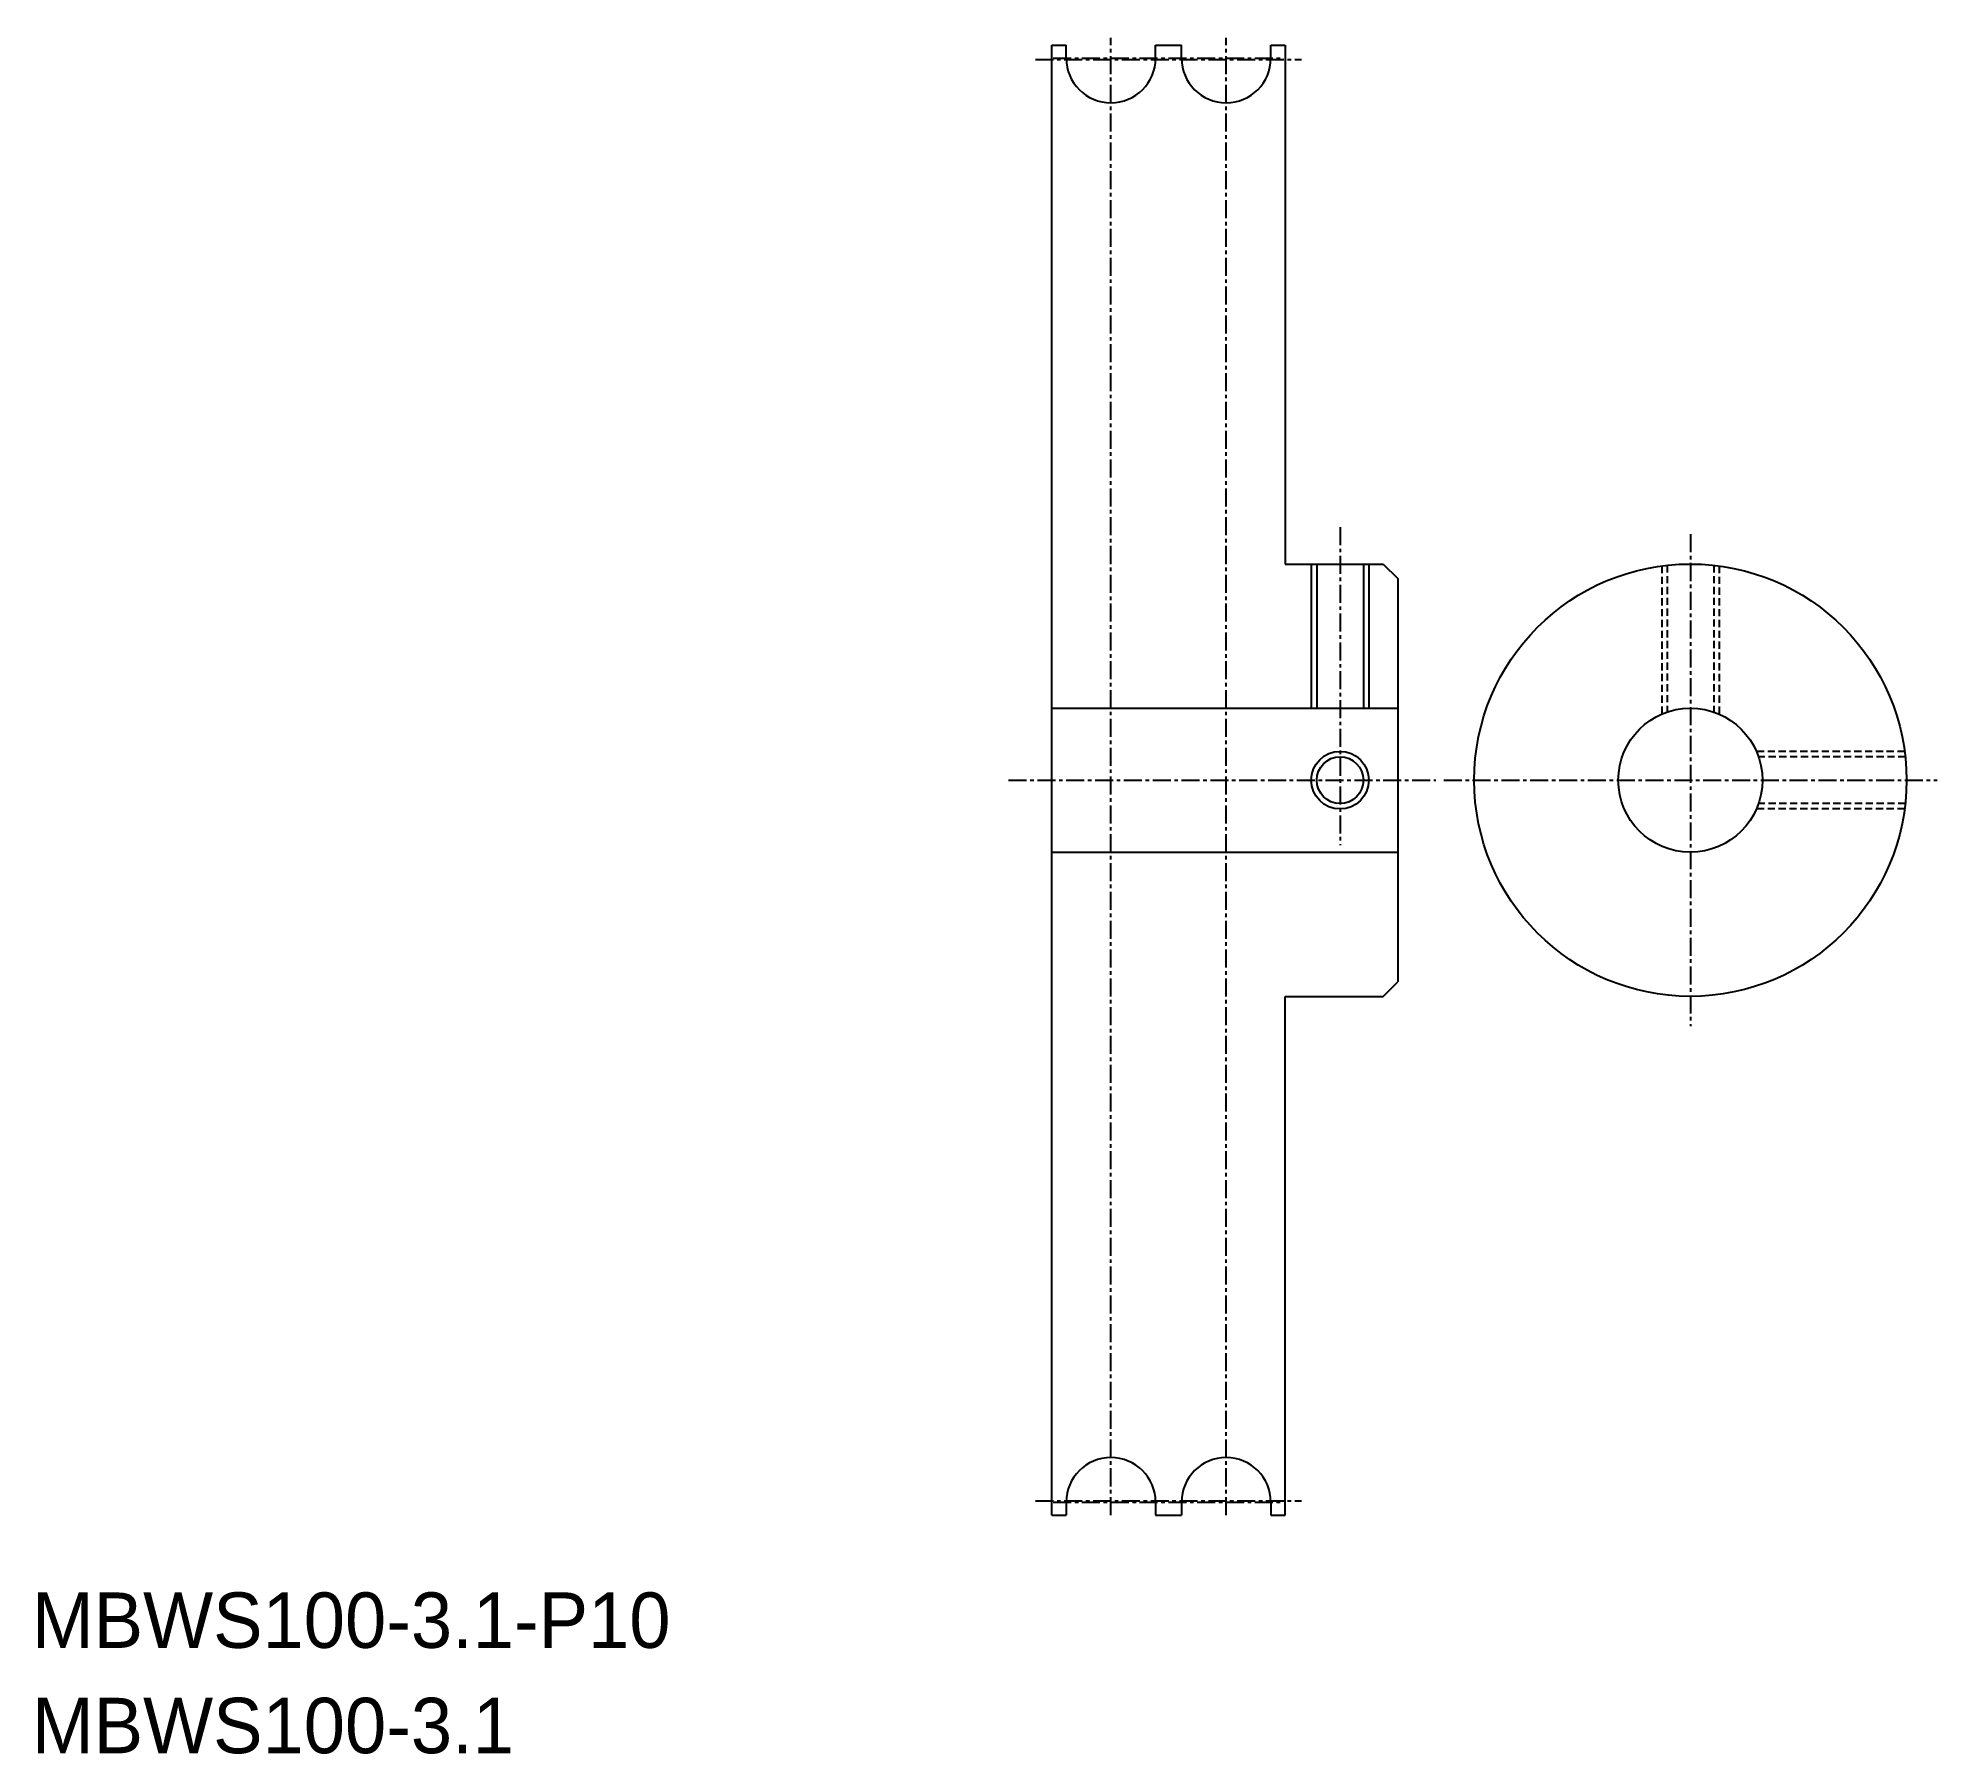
# Model space of a CAD drawing. Extents: x -22 to 110, y -40 to 79.
import ezdxf

# ---------------------------------------------------------------- set-up
doc = ezdxf.new("R2010")
doc.units = 0
doc.linetypes.add('CENTER', pattern=[2, 1.25, -0.25, 0.25, -0.25])
doc.linetypes.add('DASHED', pattern=[0.75, 0.5, -0.25])
doc.layers.get('0').update_dxf_attribs({"linetype": 'CONTINUOUS'})
doc.layers.add('CENTER', color=1, linetype='CENTER')

msp = doc.modelspace()

# ---------------------------------------------------------------- linework, layer by layer
at = {"color": 7, "linetype": 'CONTINUOUS'}
for p, q in [((48.32, -23.27), (48.32, 78.73)), ((48.32, 78.73), (49.32, 78.73)), ((49.32, 77.83), (49.32, 78.73)), ((55.52, 77.83), (55.52, 78.73)), ((55.52, 78.73), (57.32, 78.73)), ((57.32, 77.83), (57.32, 78.73)), ((63.52, 78.73), (64.52, 78.73)), ((63.52, 77.83), (63.52, 78.73)), ((64.52, 78.73), (64.52, 42.73)), ((64.52, 42.73), (71.32, 42.73)), ((66.7, 42.73), (66.7, 32.73)), ((69.94, 42.73), (69.94, 32.73)), ((71.32, 42.73), (72.32, 41.73)), ((72.32, 41.73), (72.32, 13.73)), ((48.32, 32.73), (72.32, 32.73)), ((48.32, 22.73), (72.32, 22.73)), ((71.32, 12.73), (72.32, 13.73)), ((64.52, 12.73), (71.32, 12.73)), ((64.52, -23.27), (64.52, 12.73)), ((49.32, -22.37), (49.32, -23.27)), ((55.52, -22.37), (55.52, -23.27)), ((57.32, -22.37), (57.32, -23.27)), ((63.52, -22.37), (63.52, -23.27)), ((48.32, -23.27), (49.32, -23.27)), ((55.52, -23.27), (57.32, -23.27)), ((63.52, -23.27), (64.52, -23.27))]:
    msp.add_line(p, q, dxfattribs=at)
at = {"color": 3, "linetype": 'CONTINUOUS'}
for p, q in [((66.32, 42.73), (66.32, 32.73)), ((70.32, 42.73), (70.32, 32.73))]:
    msp.add_line(p, q, dxfattribs=at)
at = {"color": 3, "linetype": 'DASHED'}
for p, q in [((90.64, 42.6), (90.64, 32.31)), ((91.02, 42.64), (91.02, 32.46)), ((94.26, 42.64), (94.26, 32.46)), ((94.64, 42.6), (94.64, 32.31)), ((107.5, 29.73), (97.22, 29.73)), ((107.55, 29.35), (97.36, 29.35)), ((107.5, 25.73), (97.22, 25.73)), ((107.55, 26.11), (97.36, 26.11))]:
    msp.add_line(p, q, dxfattribs=at)
at = {"color": 7, "linetype": 'CONTINUOUS'}
for centre, radius in [((92.63, 27.73), 15), ((92.63, 27.73), 5), ((68.32, 27.73), 1.62)]:
    msp.add_circle(centre, radius, dxfattribs=at)
at = {"color": 3, "linetype": 'CONTINUOUS'}
msp.add_circle((68.32, 27.73), 2, dxfattribs=at)
at = {"color": 7, "linetype": 'CONTINUOUS'}
for centre, start, end in [((52.42, 77.83), 180, 0), ((60.42, 77.83), 180, 0), ((52.42, -22.37), 360, 180), ((60.42, -22.37), 360, 180)]:
    msp.add_arc(centre, 3.1, start, end, dxfattribs=at)
at = {"layer": 'CENTER', "color": 1, "linetype": 'CENTER'}
for p, q in [((52.42, -23.27), (52.42, 79.23)), ((60.42, -23.27), (60.42, 79.23)), ((48.41, 77.83), (64.42, 77.83)), ((47.18, 77.73), (65.65, 77.73)), ((68.32, 45.29), (68.32, 23.23)), ((92.63, 44.8), (92.63, 10.66)), ((45.32, 27.73), (74.96, 27.73)), ((75.52, 27.73), (109.75, 27.73)), ((47.18, -22.27), (65.65, -22.27)), ((48.41, -22.37), (64.42, -22.37))]:
    msp.add_line(p, q, dxfattribs=at)

# ---------------------------------------------------------------- texts
at = {"color": 7, "linetype": 'CONTINUOUS'}
for s, p in [('MBWS100-3.1-P10', (-22.46, -32.48)), ('MBWS100-3.1', (-22.46, -39.79))]:
    msp.add_text(s, height=3.8472, dxfattribs=at).set_placement(p)

doc.saveas('drawing.dxf')
